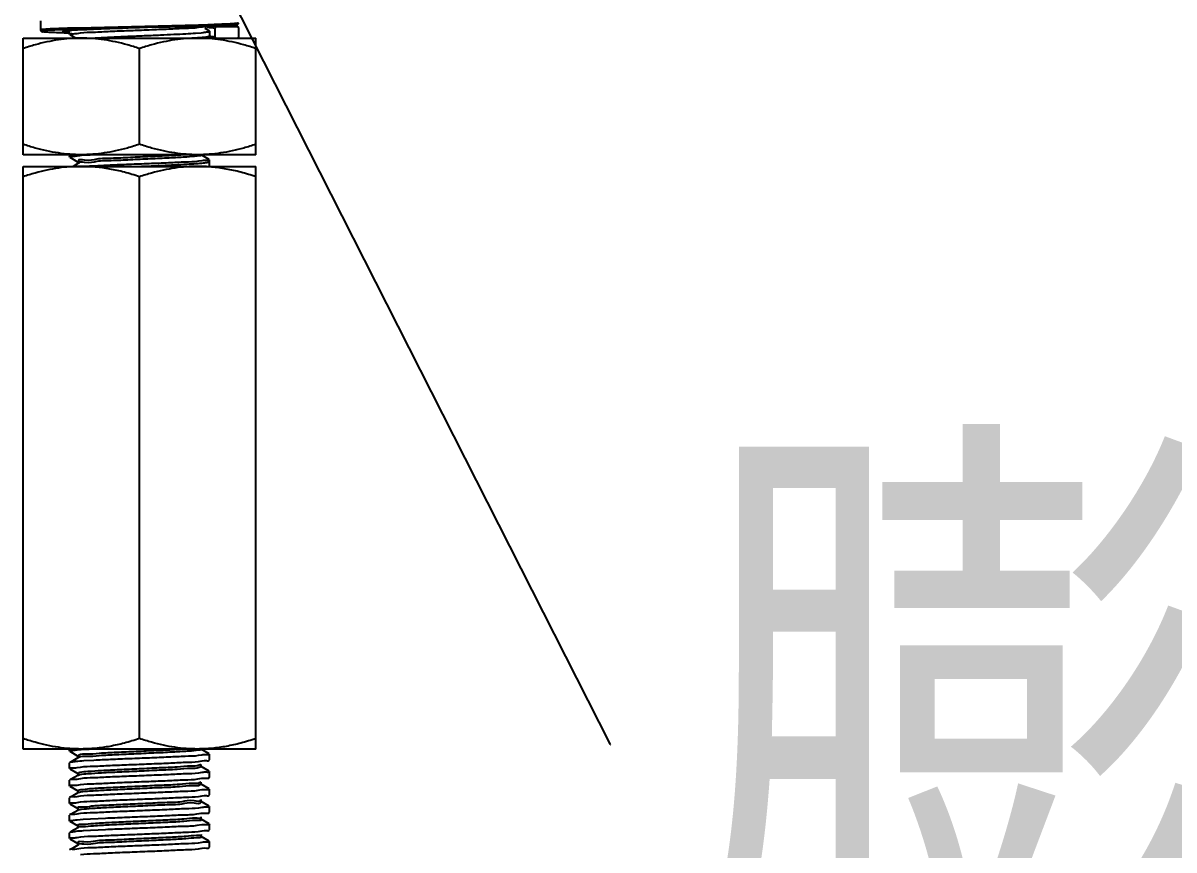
# Model space of a CAD drawing. Extents: x 69728788 to 150676229, y 20327566 to 43663798.
# Drawn here: x 75458413.9 to 75458863.7, y 20764961.4 to 20765284.4 of the extents above; entities that cross this region are included whole.
import ezdxf

# ---------------------------------------------------------------- set-up
doc = ezdxf.new("R2010")
doc.units = 0
doc.header["$LTSCALE"] = 1000
doc.header["$MEASUREMENT"] = 0
doc.layers.get('0').update_dxf_attribs({"linetype": 'CONTINUOUS'})
doc.layers.add('02___PRT_ALL_AXES', color=7, linetype='CONTINUOUS')
doc.styles.add('_TEL_DIM', font='SIMPLEX', dxfattribs={"width": 0.8, "height": 3.5, "bigfont": 'HZTXT'})

msp = doc.modelspace()

# ---------------------------------------------------------------- linework, layer by layer
at = {"color": 0, "linetype": 'Continuous'}
for p, q in [((75458420.75130382, 20765285.30799635), (75458420.75130382, 20765281.66722089)), ((75458432.1250198, 20765282.35016718), (75458431.2666039, 20765282.32359513)), ((75458432.19186454, 20765282.35224306), (75458432.1250198, 20765282.35016718)), ((75458435.17042452, 20765282.44322035), (75458432.19186454, 20765282.35224306)), ((75458435.3259347, 20765282.44777829), (75458435.17042452, 20765282.44322035)), ((75458435.40118761, 20765282.44997381), (75458435.3259347, 20765282.44777829)), ((75458482.56018612, 20765283.58947124), (75458435.40118761, 20765282.44997381)), ((75458441.4740019, 20765282.02006806), (75458444.48470896, 20765282.12439878)), ((75458444.48470896, 20765282.12439878), (75458447.83292301, 20765282.23256335)), ((75458447.83292301, 20765282.23256335), (75458452.76159176, 20765282.38255079)), ((75458459.43704258, 20765282.57735594), (75458452.76159176, 20765282.38255079)), ((75458459.43704258, 20765282.57735519), (75458458.4870616, 20765282.55575426)), ((75458465.751049, 20765282.72157132), (75458459.43704258, 20765282.57735594)), ((75458465.751049, 20765282.72157132), (75458477.22645687, 20765282.99802483)), ((75458477.22645687, 20765282.99802483), (75458486.03275283, 20765283.24598198)), ((75458482.46213171, 20765282.72625974), (75458483.9424321, 20765282.96126884)), ((75458482.79991844, 20765283.59618174), (75458482.56018612, 20765283.58947124)), ((75458486.09820041, 20765283.69351405), (75458482.79991844, 20765283.59618174)), ((75458486.67113362, 20765281.29697469), (75458484.97312632, 20765282.28018131)), ((75458486.03275283, 20765283.24598198), (75458489.35060018, 20765283.3582506)), ((75458489.02025457, 20765278.93653572), (75458489.02025457, 20765282.34951128)), ((75458489.35060018, 20765283.3582506), (75458491.38637076, 20765283.43710402)), ((75458489.70293772, 20765283.03248225), (75458497.66765358, 20765283.03248225)), ((75458491.38637076, 20765283.43710402), (75458493.06575887, 20765283.51144468)), ((75458493.19757888, 20765283.45744273), (75458492.55212031, 20765283.48755703)), ((75458493.06575887, 20765283.51144468), (75458494.00360301, 20765283.55854392)), ((75458494.10489243, 20765283.41126415), (75458493.19757888, 20765283.45744273)), ((75458494.00360301, 20765283.55854392), (75458494.80827716, 20765283.60372409)), ((75458494.88392258, 20765283.3669518), (75458494.10489243, 20765283.41126415)), ((75458494.80827716, 20765283.60372409), (75458495.49057296, 20765283.64704485)), ((75458498.12278132, 20765282.57723832), (75458498.12256849, 20765282.5868045)), ((75458498.12278132, 20765282.57723832), (75458498.12278132, 20765278.93646283)), ((75458424.21941748, 20765280.86391854), (75458425.07886173, 20765280.81687358)), ((75458425.07886173, 20765280.81687358), (75458426.07081705, 20765280.76832791)), ((75458426.07081705, 20765280.76832791), (75458427.20181626, 20765280.71829139)), ((75458427.20181626, 20765280.71829139), (75458429.170602, 20765280.64048853)), ((75458429.170602, 20765280.64048853), (75458432.12946227, 20765280.53811553)), ((75458432.06888755, 20765281.88308712), (75458431.59801471, 20765281.86835094)), ((75458431.79743531, 20765281.56064871), (75458432.17590035, 20765281.58780061)), ((75458432.13938157, 20765281.88529909), (75458432.06888755, 20765281.88308712)), ((75458433.30496098, 20765281.66021981), (75458432.12746522, 20765281.609716)), ((75458432.20625208, 20765281.88739835), (75458432.13938157, 20765281.88529909)), ((75458432.17590035, 20765281.58780061), (75458433.03850995, 20765281.64367816)), ((75458432.19410779, 20765279.85478757), (75458434.56687365, 20765278.48121888)), ((75458433.03850995, 20765281.64367816), (75458434.04834282, 20765281.70160266)), ((75458434.33356941, 20765281.7080911), (75458433.30496098, 20765281.66021981)), ((75458434.04834282, 20765281.70160266), (75458435.21186136, 20765281.76152056)), ((75458435.0719268, 20765280.32884604), (75458436.42725763, 20765280.54744987)), ((75458435.21186136, 20765281.76152056), (75458436.53400235, 20765281.82337781)), ((75458436.53400235, 20765281.82337781), (75458438.8210084, 20765281.91968286)), ((75458438.8210084, 20765281.91968286), (75458441.4740019, 20765282.02006806)), ((75458458.52514084, 20765281.59958163), (75458459.29900731, 20765281.63079451)), ((75458478.74714029, 20765278.48121614), (75458482.14246577, 20765278.70873366)), ((75458481.38076416, 20765280.47306577), (75458483.59442925, 20765280.62919063)), ((75458483.59442925, 20765280.62919063), (75458484.32058072, 20765280.71990962)), ((75458484.6659571, 20765278.93629683), (75458486.17684413, 20765279.1600743)), ((75458486.68000545, 20765278.86651072), (75458486.10623103, 20765279.19858206)), ((75458486.63240924, 20765279.29537035), (75458486.66978125, 20765279.29314687)), ((75458486.66978125, 20765279.29314687), (75458486.73600084, 20765279.28910968)), ((75458486.74462287, 20765281.21192853), (75458486.67113362, 20765281.29697469)), ((75458486.67113367, 20765279.30637701), (75458486.74462287, 20765279.39142317)), ((75458486.68766591, 20765278.85764768), (75458487.11415966, 20765278.82708824)), ((75458488.93624327, 20765278.64063284), (75458489.04876684, 20765278.62063404)), ((75458489.02025457, 20765278.93653572), (75458489.02047473, 20765278.92672172)), ((75458489.18991385, 20765278.58192781), (75458489.31199305, 20765278.51157743)), ((75458435.07205871, 20765232.54027745), (75458436.4319176, 20765232.75952856)), ((75458436.4319176, 20765232.75952856), (75458436.6898756, 20765232.79565576)), ((75458436.73161936, 20765232.74097349), (75458440.12854707, 20765232.96859226)), ((75458486.68000545, 20765231.07824519), (75458483.51841849, 20765232.90848226)), ((75458432.12946227, 20765232.05828398), (75458432.132293, 20765232.09010657)), ((75458432.20295146, 20765231.97323782), (75458435.2356979, 20765230.21696889)), ((75458432.56552224, 20765232.45476954), (75458433.22691636, 20765232.45038274)), ((75458432.65416977, 20765232.28584715), (75458434.20812805, 20765232.51341031)), ((75458435.35566662, 20765229.49503474), (75458433.49411064, 20765228.41732166)), ((75458435.28267002, 20765230.32079431), (75458435.28267002, 20765229.41054164)), ((75458435.317103, 20765230.16980306), (75458436.15671702, 20765229.68333344)), ((75458435.55345409, 20765229.5733882), (75458435.5592305, 20765229.5276338)), ((75458482.73283763, 20765232.51203826), (75458481.98153731, 20765232.42505699)), ((75458483.8023974, 20765230.6042662), (75458482.44788769, 20765230.38567748)), ((75458485.90274847, 20765230.68628832), (75458485.65573943, 20765230.69561818)), ((75458486.16155317, 20765229.99785031), (75458486.21446311, 20765230.00140987)), ((75458486.67997734, 20765228.65307451), (75458486.74462287, 20765228.72785212)), ((75458432.19410779, 20764999.95208949), (75458435.35564058, 20764998.12188376)), ((75458436.69482526, 20765000.67980012), (75458437.62950216, 20765000.7286037)), ((75458437.62950216, 20765000.7286037), (75458439.78418897, 20765000.85454684)), ((75458486.68000545, 20764998.96381264), (75458483.51841849, 20765000.79404971)), ((75458432.19407968, 20764995.55036511), (75458432.12946227, 20764995.47560373)), ((75458435.35566662, 20764997.38060217), (75458432.7678541, 20764995.88243644)), ((75458435.28267002, 20764998.20636176), (75458435.28267002, 20764997.29610908)), ((75458435.61243378, 20764997.35655619), (75458435.52397583, 20764997.25328214)), ((75458435.63770266, 20764997.38259593), (75458435.61243378, 20764997.35655619)), ((75458441.64398278, 20764996.41125253), (75458437.62950216, 20764996.17734032)), ((75458483.80152495, 20764998.49122318), (75458482.42382231, 20764998.26946892)), ((75458483.45994997, 20764994.79775168), (75458482.76600559, 20764994.50804878)), ((75458483.59141509, 20764993.88266155), (75458483.59141509, 20764994.79291423)), ((75458486.67997734, 20764996.53864196), (75458486.74462287, 20764996.61341958)), ((75458432.19410779, 20764993.12519442), (75458435.35564058, 20764991.29498868)), ((75458435.35566662, 20764990.5537071), (75458432.7678541, 20764989.05554136)), ((75458435.07200713, 20764993.59906837), (75458436.43009582, 20764993.8180664)), ((75458435.28267002, 20764991.37946669), (75458435.28267002, 20764990.46921401)), ((75458435.53422605, 20764990.52240752), (75458435.42343749, 20764990.45594369)), ((75458435.57451004, 20764990.54335907), (75458435.53422605, 20764990.52240752)), ((75458483.80258064, 20764991.66234475), (75458482.45695467, 20764991.44502017)), ((75458486.68000545, 20764992.13691757), (75458483.51841849, 20764993.96715464)), ((75458486.67997734, 20764989.71174688), (75458486.74462287, 20764989.78652451)), ((75458432.19407968, 20764988.72347003), (75458432.12946227, 20764988.64870866)), ((75458432.19410779, 20764986.29829934), (75458435.35564058, 20764984.46809362)), ((75458435.07097062, 20764986.77314346), (75458436.41532278, 20764986.99007927)), ((75458483.36953454, 20764988.01092668), (75458483.04906338, 20764987.73533541)), ((75458483.42099755, 20764987.16759504), (75458483.04906338, 20764986.82508273)), ((75458486.68000545, 20764985.31002249), (75458483.51841849, 20764987.14025957)), ((75458483.59141509, 20764987.05576647), (75458483.59141509, 20764987.96601916)), ((75458432.19407968, 20764981.89657496), (75458432.12946227, 20764981.82181358)), ((75458435.35566662, 20764983.72681203), (75458432.7678541, 20764982.22864631)), ((75458435.28267002, 20764984.55257162), (75458435.28267002, 20764983.64231893)), ((75458435.5265095, 20764983.75374952), (75458435.37515572, 20764983.69010901)), ((75458483.79787852, 20764984.84809147), (75458482.2478846, 20764984.6028293)), ((75458483.28346002, 20764981.06430595), (75458483.27341796, 20764980.96262206)), ((75458483.59141509, 20764980.22887139), (75458483.59141509, 20764981.13912408)), ((75458486.67997734, 20764982.88485181), (75458486.74462287, 20764982.95962943)), ((75458432.19410779, 20764979.47140427), (75458435.35564058, 20764977.64119854)), ((75458435.35566662, 20764976.89991695), (75458432.7678541, 20764975.40175123)), ((75458435.0720497, 20764979.94545401), (75458436.42988904, 20764980.16426095)), ((75458435.28267002, 20764977.72567654), (75458435.28267002, 20764976.81542386)), ((75458435.48863131, 20764976.98493737), (75458435.34061949, 20764976.92489968)), ((75458483.8033581, 20764978.00632118), (75458482.48907603, 20764977.79360998)), ((75458483.2839401, 20764980.22087417), (75458483.27341796, 20764980.05236937)), ((75458486.68000545, 20764978.48312742), (75458483.51841849, 20764980.31336449)), ((75458432.19407968, 20764975.06967989), (75458432.12946227, 20764974.99491851)), ((75458432.19410779, 20764972.64450919), (75458435.35564058, 20764970.81430347)), ((75458435.09664614, 20764973.25020978), (75458437.473277, 20764973.41062959)), ((75458437.473277, 20764973.41062959), (75458446.101371, 20764973.87166245)), ((75458486.68000545, 20764971.65623235), (75458483.51841849, 20764973.48646942)), ((75458483.59141509, 20764973.40197632), (75458483.59141509, 20764974.312229)), ((75458486.67997734, 20764976.05795673), (75458486.74462287, 20764976.13273435)), ((75458432.19407968, 20764968.24278481), (75458432.12946227, 20764968.16802343)), ((75458435.35566662, 20764970.07302187), (75458432.7678541, 20764968.57485614)), ((75458435.28267002, 20764970.89878146), (75458435.28267002, 20764969.98852878)), ((75458446.101371, 20764969.32039906), (75458437.473277, 20764968.85936622)), ((75458483.78917752, 20764971.21385033), (75458481.8641847, 20764970.92178492)), ((75458483.59141509, 20764966.57508124), (75458483.59141509, 20764967.48533392)), ((75458486.67997734, 20764969.23106166), (75458486.74462287, 20764969.30583928)), ((75458432.19410779, 20764965.81761412), (75458435.35564058, 20764963.98740838)), ((75458435.35566662, 20764963.2461268), (75458432.7678541, 20764961.74796106)), ((75458435.0750131, 20764966.2825237), (75458436.57608366, 20764966.52118703)), ((75458435.28267002, 20764964.07188639), (75458435.28267002, 20764963.16163371)), ((75458483.80194992, 20764964.35752796), (75458482.41127521, 20764964.13406937)), ((75458486.68000545, 20764964.82933727), (75458483.51841849, 20764966.65957434)), ((75458486.67997734, 20764962.40416658), (75458486.74462287, 20764962.4789442))]:
    msp.add_line(p, q, dxfattribs=at)
at = {"color": 4, "extrusion": (0.8916485052282074, 0.4527283325840162, 0), "elevation": 76683491.56929511}
msp.add_lwpolyline([(-15646786.5503003, 0), (-15647182.21770891, 0)], dxfattribs=at)
at = {"color": 0, "linetype": 'Continuous'}
for points in [[(75458497.4781241, 20765283.12858403), (75458497.36559358, 20765283.14832957), (75458497.23883854, 20765283.16756168), (75458497.0963289, 20765283.18659045), (75458496.93661013, 20765283.20561479), (75458496.75841714, 20765283.22475203), (75458496.5605018, 20765283.24408387), (75458496.3415872, 20765283.26367185), (75458496.10034505, 20765283.28356538), (75458495.83541079, 20765283.303806), (75458495.54535343, 20765283.32443079), (75458494.88392258, 20765283.3669518)], [(75458495.49057296, 20765283.64704485), (75458495.78932866, 20765283.6680361), (75458496.06189449, 20765283.6886191), (75458496.30980791, 20765283.7088324), (75458496.53452215, 20765283.72871928), (75458496.73744649, 20765283.74833034), (75458496.91993858, 20765283.76772846), (75458497.08331816, 20765283.78699646), (75458497.22891316, 20765283.80625233), (75458497.3582465, 20765283.8256973), (75458497.4727934, 20765283.84562299), (75458497.5740229, 20765283.86646411), (75458497.66479541, 20765283.88925838), (75458497.75036378, 20765283.91662124), (75458497.84055327, 20765283.9559348), (75458497.95225637, 20765284.03100339), (75458498.08278778, 20765284.20707925), (75458498.1226614, 20765284.38771853)], [(75458498.12267713, 20765282.58680789), (75458498.08116528, 20765282.77180937), (75458497.9518972, 20765282.9445242), (75458497.84148245, 20765283.0187984), (75458497.75212917, 20765283.05794607), (75458497.66744404, 20765283.08521135), (75458497.57782127, 20765283.10788954), (75458497.4781241, 20765283.12858403)], [(75458420.75134636, 20765281.66770879), (75458420.76542932, 20765281.55236564), (75458420.88560866, 20765281.33477079), (75458421.00656281, 20765281.23997723), (75458421.10155372, 20765281.19428048), (75458421.18840046, 20765281.16451337), (75458421.27900442, 20765281.14056425), (75458421.37987034, 20765281.11897466), (75458421.4946644, 20765281.09840502), (75458421.62620965, 20765281.07819225), (75458421.77675061, 20765281.05799736), (75458421.94801797, 20765281.03765658), (75458422.14149225, 20765281.01708179), (75458422.35845022, 20765280.99622492), (75458422.60009596, 20765280.97505483), (75458422.8676319, 20765280.95354798), (75458423.16222383, 20765280.93168904), (75458423.4850072, 20765280.90946815), (75458424.21941748, 20765280.86391854)], [(75458429.64651628, 20765281.30769188), (75458429.66462712, 20765281.31383311), (75458429.7163182, 20765281.32790921), (75458429.79713772, 20765281.34581877), (75458429.90514524, 20765281.36588088), (75458430.04012051, 20765281.38738676), (75458430.2024905, 20765281.40997477), (75458430.39295305, 20765281.43343672), (75458430.61230402, 20765281.45764331), (75458430.86140358, 20765281.48250941), (75458431.14123963, 20765281.50798436), (75458431.45288739, 20765281.53403771), (75458431.79743531, 20765281.56064871)], [(75458487.11415966, 20765278.82708824), (75458487.44176812, 20765278.80162122), (75458487.73780462, 20765278.77679239), (75458488.0040339, 20765278.75257511), (75458488.24202427, 20765278.72895107), (75458488.4531717, 20765278.70591277), (75458488.63868394, 20765278.68347199), (75458488.79949057, 20765278.66167731), (75458488.93624327, 20765278.64063284)], [(75458489.04876684, 20765278.62063404), (75458489.13591288, 20765278.60235191), (75458489.19431454, 20765278.58739245)]]:
    msp.add_lwpolyline(points, dxfattribs=at)
at = {"color": 4, "extrusion": (0, 1, 0), "elevation": 20765002.63943389}
msp.add_lwpolyline([(-75458643.34850341, 0), (-75458643.52850342, 0)], dxfattribs=at)
at = {"color": 0, "linetype": 'Continuous'}
for points, start_tangent, end_tangent in [([(75458431.2666039, 20765282.32359513), (75458427.89577106, 20765282.20398089), (75458425.12202361, 20765282.084403), (75458422.99656898, 20765281.96481881), (75458421.55974217, 20765281.84523546), (75458420.83873272, 20765281.72567055), (75458420.83624674, 20765281.67194131)], (-0.9995258327328158, -0.0307913900266167), (0.04978343586975298, -0.9987600360011418)), ([(75458458.4870616, 20765282.55575426), (75458458.16993004, 20765282.54854105), (75458453.6989497, 20765282.44639736), (75458449.10531144, 20765282.33949172), (75458444.37695354, 20765282.2254052), (75458439.77057223, 20765282.10768854), (75458435.45590349, 20765281.98797605), (75458432.20625208, 20765281.88739835)], (-0.9997414857106882, -0.0227367928474034), (-0.999507391590879, -0.03138429790830821)), ([(75458458.48718223, 20765282.54986604), (75458457.91255143, 20765282.53322236), (75458453.99342434, 20765282.41895729), (75458450.00535932, 20765282.29973273), (75458445.96558295, 20765282.17311393), (75458442.16194172, 20765282.04475552), (75458438.73848315, 20765281.91656329), (75458435.76481439, 20765281.78839051), (75458434.33356941, 20765281.7080911)], (-0.9995811220354113, -0.0289409825408241), (-0.9985507858825966, -0.0538175437310985)), ([(75458459.29900731, 20765281.63079451), (75458463.25251105, 20765281.78859996), (75458470.85503873, 20765282.10499893), (75458477.35887296, 20765282.41413632), (75458482.46213171, 20765282.72625974)], (0.9991870839370511, 0.04031341331830279), (0.9890415358446872, 0.1476375303707778)), ([(75458483.9424321, 20765282.96126884), (75458485.65529223, 20765283.03508344)], (0.9921834098308996, 0.1247881454959932), (0.9993728480806289, -0.03541059896715399)), ([(75458485.65529223, 20765283.03508344), (75458486.73104964, 20765283.25157711)], (0.9993728480967529, -0.0354105985120921), (0.3100877762481452, 0.9507079315023517)), ([(75458485.79725535, 20765282.75914257), (75458486.09378105, 20765282.73940378), (75458487.35008508, 20765282.64298597), (75458488.18539459, 20765282.55650594), (75458488.68854927, 20765282.4798005), (75458488.94532031, 20765282.4113923)], (0.997891063840904, -0.06491089821030852), (0.9372609900129456, -0.3486285080138359)), ([(75458498.12278134, 20765284.39797889), (75458497.75732997, 20765284.27840669), (75458496.66763857, 20765284.15881453), (75458494.87136804, 20765284.03905801), (75458492.39911862, 20765283.91911073), (75458489.38890852, 20765283.80230586), (75458486.09820041, 20765283.69351405)], (-0.0006004643633401, -0.999999819721258), (-0.9995079938765029, -0.0313651108234712)), ([(75458488.10805011, 20765283.31610316), (75458488.84700505, 20765283.23969675), (75458489.36288899, 20765283.16290377), (75458489.62612347, 20765283.09442423), (75458489.70293772, 20765283.03248225)], (0.9961504069000254, -0.0876605203778408), (0.0001604690108160999, -0.9999999871248483)), ([(75458489.70293772, 20765283.03248225), (75458489.49216144, 20765282.99911583), (75458489.30165146, 20765282.90203692), (75458489.15091239, 20765282.75133474), (75458489.0535667, 20765282.56025296), (75458489.02025457, 20765282.34951128)], (-0.9999999999996549, 8.308505814000003e-07), (1.278231664e-07, -0.9999999999999919)), ([(75458492.51783735, 20765283.48498029), (75458494.37753752, 20765283.39573868), (75458496.19620469, 20765283.27442794), (75458497.2980682, 20765283.15344534), (75458497.66765358, 20765283.03248225)], (0.998669949515175, -0.05155901410382249), (0.001191636802008599, -0.999999290000614)), ([(75458498.12267847, 20765282.58680687), (75458498.0882921, 20765282.75106784), (75458497.98982374, 20765282.89879356), (75458497.84210765, 20765282.99770926), (75458497.66765358, 20765283.03248225)], (-0.0214707738360523, 0.9997694763648675), (-0.9999999999629821, 8.604420190999997e-06)), ([(75458431.59801471, 20765281.86835094), (75458428.26684111, 20765281.74873675), (75458425.52572769, 20765281.62915888), (75458423.42527926, 20765281.50957468), (75458422.00535752, 20765281.38999135), (75458421.29283145, 20765281.27042645), (75458421.3009604, 20765281.15083846), (75458422.02959415, 20765281.03127286), (75458423.46520743, 20765280.91168673), (75458425.58057414, 20765280.79210221), (75458428.33597647, 20765280.67250824), (75458431.6794126, 20765280.55290706)], (-0.9995134639140997, -0.03119031026517281), (0.9995170070152823, -0.0310765617019022)), ([(75458432.12746522, 20765281.609716), (75458431.4123684, 20765281.53205808), (75458430.12805422, 20765281.40391458), (75458429.47951755, 20765281.2757506), (75458429.48101063, 20765281.14761651), (75458430.13250545, 20765281.01945204), (75458431.41970508, 20765280.89130647), (75458432.12744522, 20765280.81419507)], (-0.9976531310285395, -0.06847065173453588), (0.9976092119582508, -0.069107598829927)), ([(75458430.67894885, 20765281.48018918), (75458431.84420396, 20765281.34662361), (75458432.1272314, 20765281.30771744)], (0.9993139777643084, 0.03703476535467189), (0.9933993564105505, -0.1147070995322615)), ([(75458432.12946227, 20765279.92956519), (75458433.22569075, 20765280.23847448)], (0, 1), (0.9993510758413143, -0.0360198169735472)), ([(75458433.22569075, 20765280.23847448), (75458435.0719268, 20765280.32884604)], (0.9993510756842576, -0.0360198213310046), (0.9907857928478658, 0.1354382246296296)), ([(75458436.42725763, 20765280.54744987), (75458441.49308132, 20765280.85727399), (75458447.95183499, 20765281.1646332), (75458455.32429872, 20765281.47202303), (75458458.52514084, 20765281.59958163)], (0.9890811872169578, 0.1473716563437267), (0.9991887300952927, 0.0402725918033162)), ([(75458440.20237587, 20765278.48216178), (75458441.02916622, 20765278.53408985), (75458445.61050555, 20765278.77610424), (75458450.78957686, 20765279.01798486), (75458456.29326673, 20765279.25770066), (75458461.9406925, 20765279.4978308), (75458467.59174585, 20765279.74288154), (75458472.91120838, 20765279.98947456), (75458477.5516626, 20765280.23201621), (75458481.38076416, 20765280.47306577)], (0.9979389650907212, 0.0641702575470943), (0.9982765986777798, 0.05868417616634732)), ([(75458482.14246577, 20765278.70873366), (75458484.6659571, 20765278.93629683)], (0.9978880446669368, 0.0649572960551603), (0.9881684371055068, 0.1533725526567911)), ([(75458484.32058072, 20765280.71990962), (75458486.14256494, 20765280.96811052)], (0.9885491033495014, 0.1508995370002735), (0.9980294014445501, 0.06274801871161483)), ([(75458486.74462287, 20765278.79174934), (75458485.65529223, 20765278.48382005)], (0, -1), (-0.9993728481374577, 0.03541059736330349)), ([(75458486.14256494, 20765280.96811052), (75458486.74400319, 20765281.19576726)], (0.9980294016218219, 0.0627480158920448), (0.07799614485422389, 0.9969536606020758)), ([(75458486.17684415, 20765279.1600743), (75458486.21991536, 20765279.16386), (75458486.6975607, 20765279.278838)], (0.9959860845924492, 0.08950820799347287), (0.72152390166771, 0.6923895286052534)), ([(75458486.73600084, 20765279.28910968), (75458487.74338187, 20765279.19285077), (75458488.6993557, 20765279.06468119)], (0.9980836886803024, -0.06187851315538509), (0.998289278528886, -0.05846807996057628)), ([(75458486.74400319, 20765281.19576726), (75458486.74462287, 20765281.21192853)], (0.07799543500320989, 0.9969537161366421), (0, 1)), ([(75458488.6993557, 20765279.06468119), (75458489.02025457, 20765278.93653572)], (0.9982892779630909, -0.05846808962101471), (0.0005557706771339001, -0.9999998455594654)), ([(75458489.02036272, 20765278.92671927), (75458489.05474071, 20765278.76266602), (75458489.15321474, 20765278.61491672), (75458489.18991385, 20765278.58192781)], (0.02200818410942591, -0.9997577905834021), (0.7788504076519237, -0.6272097276831988)), ([(75458497.66765358, 20765278.48121888), (75458497.84141101, 20765278.51570302), (75458497.98910066, 20765278.61418365), (75458498.08800372, 20765278.76193536), (75458498.12278134, 20765278.93646283)], (0.9999999999782289, 6.598668984300002e-06), (-5.445503530999999e-07, 0.9999999999998518)), ([(75458434.20812805, 20765232.51341031), (75458436.73161936, 20765232.74097349)], (0.9881684371055068, 0.1533725526567911), (0.9978880446669368, 0.0649572960551603)), ([(75458477.8133747, 20765232.9670856), (75458472.01064703, 20765232.62239246), (75458464.69475316, 20765232.26593387), (75458456.81803167, 20765231.90947525), (75458449.2206739, 20765231.55301667), (75458442.71307218, 20765231.19655806), (75458437.98937711, 20765230.84009948), (75458435.55345409, 20765230.48364088)], (-0.9976972795899628, -0.06782431937577768), (0.08967241264859521, -0.9959713140496468)), ([(75458436.6898756, 20765232.79565576), (75458439.85005772, 20765233.0161619)], (0.9914628859495896, 0.1303892088499313), (0.9993830280722921, 0.0351221184021772)), ([(75458483.57296231, 20765232.78151558), (75458482.73283763, 20765232.51203826)], (0.4950974015512453, -0.8688374778847913), (-0.9911102942036493, -0.133042792828308)), ([(75458483.56143397, 20765232.79720394), (75458483.57296231, 20765232.78151558)], (0.6662423518680284, -0.7457352939061945), (0.495097930023863, -0.8688371767403178)), ([(75458432.12946227, 20765232.14129966), (75458432.56552224, 20765232.45476954)], (0, 1), (0.9956829905447475, 0.09281908392064848)), ([(75458432.132293, 20765232.09010657), (75458432.65416977, 20765232.28584715)], (0.1829186861346267, 0.9831280457106196), (0.9963283605190296, 0.0856142396185519)), ([(75458433.22691636, 20765232.45038274), (75458435.07205871, 20765232.54027745)], (0.9993464635775634, -0.036147555035133), (0.9908230944510449, 0.1351650676116276)), ([(75458481.98153733, 20765232.42505699), (75458477.98534404, 20765232.06859837), (75458472.01064703, 20765231.71213978), (75458464.69475316, 20765231.35568119), (75458456.81803167, 20765230.99922259), (75458449.2206739, 20765230.64276399), (75458442.71307218, 20765230.28630538), (75458437.98937711, 20765229.9298468), (75458435.55345409, 20765229.5733882)], (-0.9944020606054523, -0.1056623956932196), (0.08967241219162328, -0.9959713140907904)), ([(75458482.44788769, 20765230.38567748), (75458477.30631782, 20765230.071839), (75458470.78672153, 20765229.76247953), (75458463.2044536, 20765229.44714021), (75458455.33904657, 20765229.13308767), (75458447.96945015, 20765228.82587669), (75458441.50336656, 20765228.51828787), (75458439.85005772, 20765228.46489852)], (-0.9890409970405103, -0.1476411398395225), (-0.9993830279593507, -0.0351221216158647)), ([(75458459.43693507, 20765228.41725791), (75458462.60945764, 20765228.55221947), (75458468.11184488, 20765228.79193491), (75458473.31657885, 20765229.03520235), (75458477.89656073, 20765229.2775773), (75458481.63850273, 20765229.51749598)], (0.9990994543673395, 0.0424297099080883), (0.9981732786141377, 0.0604161059710337)), ([(75458481.63850273, 20765229.51749598), (75458484.43938778, 20765229.75814826)], (0.9981732787649659, 0.06041610347910539), (0.9883350252023678, 0.1522953642046763)), ([(75458485.65573943, 20765230.69561818), (75458483.8023974, 20765230.6042662)], (-0.9993695461164452, 0.03550366593762651), (-0.9907607029489081, -0.1356216409434194)), ([(75458484.43938778, 20765229.75814826), (75458486.16155317, 20765229.99785031)], (0.9883350241005623, 0.1522953713549464), (0.9976617026842544, 0.06834564358578057)), ([(75458485.619583, 20765228.41488183), (75458486.73170674, 20765228.63697616)], (0.9992011650437566, -0.03996287996628411), (0.2971468047197052, 0.9548318053169729)), ([(75458486.74462287, 20765231.00348382), (75458485.90274847, 20765230.68628832)], (0, -1), (-0.9994667789070316, 0.03265207284695681)), ([(75458486.21446311, 20765230.00140987), (75458486.74462287, 20765230.23777863)], (0.997748757887077, 0.0670627775654663), (0, 1)), ([(75458432.12946227, 20765000.02686712), (75458432.75983042, 20765000.26077932)], (0, 1), (0.999340628833671, 0.03630850537164769)), ([(75458432.75983042, 20765000.26077932), (75458434.621832, 20765000.49469152)], (0.9993406292454087, 0.03630849403914891), (0.9887197692040235, 0.1497772278590528)), ([(75458434.621832, 20765000.49469152), (75458436.69482526, 20765000.67980012)], (0.988719769612898, 0.149777225159963), (0.9984869001567002, 0.05499009197540829)), ([(75458443.69854838, 20764999.14201056), (75458438.63396822, 20764998.78555197), (75458435.78840311, 20764998.42909336), (75458435.47686146, 20764998.09358004)], (-0.9982464485010447, -0.05919483132040389), (-0.5022201254327379, -0.86473981382282)), ([(75458477.69051085, 20765000.86857781), (75458473.12766922, 20765000.56784496), (75458465.98547454, 20765000.21138635), (75458458.144774, 20764999.85492776), (75458450.4419167, 20764999.49846917), (75458443.69854838, 20764999.14201056)], (-0.9983943477802126, -0.05664562048847071), (-0.9982464485126613, -0.05919483112450662)), ([(75458482.42494832, 20765000.37050948), (75458478.80951694, 20765000.01405087), (75458473.12766922, 20764999.65759228), (75458465.98547454, 20764999.30113367), (75458458.144774, 20764998.94467508), (75458450.4419167, 20764998.58821649), (75458443.69854838, 20764998.23175788)], (-0.9820799484328546, -0.1884647842068161), (-0.9982464485172562, -0.05919483104701819)), ([(75458483.5830469, 20765000.71439635), (75458482.42494832, 20765000.37050948)], (-0.5006455081301133, -0.8656523985926111), (-0.9820799493414384, -0.1884647794722344)), ([(75458486.74462287, 20764998.88905127), (75458485.64266989, 20764998.579331)], (0, -1), (-0.9993292757005358, 0.0366196494773306)), ([(75458434.621832, 20764995.94342814), (75458432.75983042, 20764995.70951593), (75458432.15923487, 20764995.57511222)], (-0.9887197693142346, -0.1497772271315203), (-0.5790352656431994, -0.8153024967099693)), ([(75458437.62950216, 20764996.17734032), (75458434.621832, 20764995.94342814)], (-0.9986176054174617, -0.05256308733602941), (-0.9887197695471163, -0.149777225594205)), ([(75458482.76600559, 20764994.50804878), (75458479.50456655, 20764994.15159019), (75458474.10257186, 20764993.79513158), (75458467.13623963, 20764993.438673), (75458459.34865214, 20764993.08221438), (75458451.57049306, 20764992.72575579), (75458444.63144033, 20764992.3692972), (75458439.2716664, 20764992.01283859), (75458436.06288575, 20764991.65638001), (75458435.3567123, 20764991.31072083)], (-0.9508675703619746, -0.3095979063784435), (-0.6804103025515702, -0.7328313722690104)), ([(75458443.69854838, 20764998.23175788), (75458438.63396822, 20764997.87529929), (75458435.78840311, 20764997.51884068), (75458435.63770266, 20764997.38259593)], (-0.9982464485736331, -0.05919483009629391), (-0.7042338507955281, -0.7099680861797254)), ([(75458436.43009582, 20764993.8180664), (75458441.49932508, 20764994.12801037), (75458447.96200968, 20764994.43548624), (75458455.3309321, 20764994.74269686), (75458463.23061873, 20764995.05812717), (75458470.82428196, 20764995.37405898), (75458477.33580263, 20764995.68332715), (75458482.45695467, 20764995.99628356)], (0.9890812660181398, 0.1473711274705931), (0.9890389122920336, 0.1476551047955712)), ([(75458482.42382231, 20764998.26946892), (75458477.34731999, 20764997.95956577), (75458470.8305442, 20764997.64996481), (75458463.3811129, 20764997.33980786), (75458455.62505242, 20764997.03015627), (75458448.15917873, 20764996.71974761), (75458441.64398278, 20764996.41125253)], (-0.9890949369416913, -0.1472793458578349), (-0.9986272478747342, -0.05237957428363061)), ([(75458482.45695467, 20764995.99628356), (75458485.65570349, 20764996.30554882), (75458486.73104443, 20764996.52197956)], (0.9890389125512562, 0.1476551030592186), (0.310190577821683, 0.9506743950641832)), ([(75458485.64266989, 20764998.579331), (75458483.80152495, 20764998.49122318)], (-0.9993292754644305, 0.0366196559205101), (-0.9909656777959809, -0.1341157165672702)), ([(75458432.12946227, 20764993.19997204), (75458433.22643559, 20764993.50898697)], (0, 1), (0.9993482724384696, -0.0360975120229417)), ([(75458433.22643559, 20764993.50898697), (75458435.07200713, 20764993.59906837)], (0.9993482727476967, -0.03609750346208549), (0.9908084977100595, 0.1352720254359163)), ([(75458482.76600559, 20764993.59779611), (75458479.50456655, 20764993.24133752), (75458474.10257186, 20764992.8848789), (75458467.13623963, 20764992.52842031), (75458459.34865214, 20764992.17196171), (75458451.57049306, 20764991.81550312), (75458444.63144033, 20764991.45904453), (75458439.2716664, 20764991.10258591), (75458436.06288575, 20764990.74612732), (75458435.57451004, 20764990.54335907)], (-0.9508675704013458, -0.3095979062575225), (-0.8923028815050229, -0.4514372244928782)), ([(75458482.45695467, 20764991.44502017), (75458477.33580263, 20764991.13206377), (75458470.82428196, 20764990.82279559), (75458463.23061873, 20764990.5068638), (75458455.3309321, 20764990.19143347), (75458447.96200968, 20764989.88422285), (75458441.49932508, 20764989.57674699), (75458436.43009582, 20764989.26680301)], (-0.9890389122920336, -0.1476551047955712), (-0.9890812660181398, -0.1473711274705931)), ([(75458483.52852331, 20764993.9421238), (75458482.76600559, 20764993.59779611)], (-0.6870169583117508, -0.726641382658647), (-0.9508675688919133, -0.3095979108934404)), ([(75458485.65570349, 20764991.75428543), (75458483.80258064, 20764991.66234475)], (-0.9993722402969379, 0.03542774793688501), (-0.9906971648488327, -0.13608500123263)), ([(75458486.74462287, 20764992.0621562), (75458485.65570349, 20764991.75428543)], (0, -1), (-0.9993722406734039, 0.03542773731725441)), ([(75458432.12946227, 20764986.37307696), (75458433.20313314, 20764986.67877008)], (0, 1), (0.9994125583605268, -0.03427153616730419)), ([(75458436.43009582, 20764989.26680301), (75458433.22643559, 20764988.95772358), (75458432.14289199, 20764988.74000229)], (-0.9890812663801465, -0.1473711250409848), (-0.307341164389539, -0.9515993950563874)), ([(75458433.20313314, 20764986.67877008), (75458435.07097062, 20764986.77314346)], (0.9994125587274684, -0.0342715254666996), (0.9906209611050515, 0.1366386161350598)), ([(75458483.04906338, 20764987.73533541), (75458480.14972512, 20764987.37887681), (75458475.0410137, 20764987.02241823), (75458468.26786333, 20764986.66595962), (75458460.55275007, 20764986.30950103), (75458452.71862689, 20764985.95304241), (75458445.60114133, 20764985.59658383), (75458439.95949888, 20764985.24012524), (75458436.39548022, 20764984.88366663), (75458435.29732619, 20764984.54197027)], (-0.8207746107374486, -0.5712521670582877), (-0.5860846040745001, -0.8102498607632318)), ([(75458483.04906338, 20764986.82508273), (75458480.14972512, 20764986.46862414), (75458475.0410137, 20764986.11216555), (75458468.26786333, 20764985.75570694), (75458460.55275007, 20764985.39924834), (75458452.71862689, 20764985.04278974), (75458445.60114133, 20764984.68633115), (75458439.95949888, 20764984.32987256), (75458436.39548022, 20764983.97341394), (75458435.5265095, 20764983.75374952)], (-0.8207746108010121, -0.5712521669669599), (-0.9428823201014764, -0.3331259978447448)), ([(75458436.41532278, 20764986.99007927), (75458441.53972067, 20764987.30324515), (75458447.9838636, 20764987.60954921), (75458455.40814373, 20764987.91890861), (75458463.07610239, 20764988.22502634), (75458470.44386518, 20764988.5305681), (75458476.9540591, 20764988.83647831), (75458482.2478846, 20764989.15409268)], (0.9890975923405902, 0.1472615116927973), (0.9892275452427289, 0.1463860093487246)), ([(75458482.2478846, 20764989.15409268), (75458485.6295453, 20764989.47495259), (75458486.73153874, 20764989.69550331)], (0.9892275455520141, 0.1463860072586791), (0.3004757229492935, 0.9537894630986965)), ([(75458436.41532278, 20764982.43881588), (75458433.20313314, 20764982.1275067), (75458432.14329648, 20764981.91344519)], (-0.9890975924643434, -0.1472615108615957), (-0.3152606147031319, -0.9490051342416455)), ([(75458483.27341796, 20764980.96262206), (75458480.74338871, 20764980.60616343), (75458475.94066158, 20764980.24970485), (75458469.37753221, 20764979.89324627), (75458461.75407413, 20764979.53678765), (75458453.88346377, 20764979.18032907), (75458446.6052406, 20764978.82387044), (75458440.6957556, 20764978.46741186), (75458436.78535964, 20764978.11095327), (75458435.29116547, 20764977.75449466), (75458435.30023481, 20764977.73921372)], (-0.1604817395770826, -0.9870388094002757), (0.6104421379997511, -0.7920608538201424)), ([(75458482.2478846, 20764984.6028293), (75458476.9540591, 20764984.28521492), (75458470.44386518, 20764983.97930472), (75458463.07610239, 20764983.67376295), (75458455.40814373, 20764983.36764523), (75458447.9838636, 20764983.05828582), (75458441.53972067, 20764982.75198177), (75458436.41532278, 20764982.43881588)], (-0.9892275452427289, -0.1463860093487246), (-0.9890975923405902, -0.1472615116927973)), ([(75458436.42988904, 20764980.16426095), (75458441.42370011, 20764980.47022303), (75458447.8763154, 20764980.77793554), (75458455.51923613, 20764981.09648131), (75458463.5910998, 20764981.41883455), (75458471.05661333, 20764981.73046156), (75458477.470672, 20764982.03666275), (75458482.48907603, 20764982.34487338)], (0.9891370798025471, 0.1469960453879275), (0.9890745434098605, 0.1474162391956058)), ([(75458482.48907603, 20764982.34487338), (75458485.65898865, 20764982.65222657), (75458486.73097692, 20764982.86813315)], (0.9890745430643375, 0.1474162415138583), (0.3115083874772775, 0.9502434027823116)), ([(75458485.6295453, 20764984.92368921), (75458483.79787852, 20764984.84809147)], (-0.9992402776826654, 0.0389726501109392), (-0.9921724935255238, -0.1248749097751211)), ([(75458486.74462287, 20764985.23526112), (75458485.6295453, 20764984.92368921)], (0, -1), (-0.9992402775881624, 0.0389726525339547)), ([(75458432.12946227, 20764979.54618189), (75458433.22840211, 20764979.85547556)], (0, 1), (0.9993442033695517, -0.0362099874575556)), ([(75458433.22840211, 20764979.85547556), (75458435.0720497, 20764979.94545401)], (0.9993442032622246, -0.03620999041962759), (0.990802411145488, 0.1353165993819217)), ([(75458483.27341796, 20764980.05236937), (75458480.74338871, 20764979.69591076), (75458475.94066158, 20764979.33945218), (75458469.37753221, 20764978.98299359), (75458461.75407413, 20764978.62653498), (75458453.88346377, 20764978.27007639), (75458446.6052406, 20764977.91361777), (75458440.6957556, 20764977.55715919), (75458436.78535964, 20764977.2007006), (75458435.48863131, 20764976.98493737)], (-0.1604817395319943, -0.9870388094076065), (-0.9564818474712478, -0.2917918358316228)), ([(75458482.48907603, 20764977.79360998), (75458477.470672, 20764977.48539937), (75458471.05661333, 20764977.17919817), (75458463.5910998, 20764976.86757117), (75458455.51923613, 20764976.54521793), (75458447.8763154, 20764976.22667216), (75458441.42370011, 20764975.91895964), (75458436.42988904, 20764975.61299758)], (-0.9890745434098605, -0.1474162391956058), (-0.9891370798025471, -0.1469960453879275)), ([(75458485.65898865, 20764978.10096318), (75458483.80335811, 20764978.00632118)], (-0.9993910869341212, 0.03489205291518261), (-0.9904500241350319, -0.1378722223325454)), ([(75458486.74462287, 20764978.40836604), (75458485.65898865, 20764978.10096318)], (0, -1), (-0.9993910871042602, 0.0348920480420006)), ([(75458432.12946227, 20764972.71928682), (75458432.74292475, 20764972.95002909)], (0, 1), (0.9991870558460785, 0.0403141095603744)), ([(75458436.42988904, 20764975.61299758), (75458433.22840211, 20764975.30421218), (75458432.14286022, 20764975.08618525)], (-0.9891370794218174, -0.1469960479498604), (-0.3067160204342615, -0.951801073128713)), ([(75458432.74292475, 20764972.95002909), (75458434.5573568, 20764973.18092654), (75458435.09664614, 20764973.25020978)], (0.9991870558386484, 0.04031410974452531), (0.994169096599921, 0.1078323113250249)), ([(75458447.64124173, 20764972.05115709), (75458441.4786061, 20764971.69469849), (75458437.23155472, 20764971.33823989)], (-0.998674062583408, -0.0514792844079193), (-0.9985305530218, -0.0541916477141848)), ([(75458446.10137102, 20764973.87166245), (75458453.6181683, 20764974.19269603), (75458461.60663667, 20764974.51242708), (75458469.439317, 20764974.83347191), (75458476.34417328, 20764975.15142762), (75458481.8641847, 20764975.47304829)], (0.9989621465772125, 0.04554810320801281), (0.9893212865552476, 0.145751130248343)), ([(75458481.28408138, 20764973.83345009), (75458476.79927889, 20764973.47699147), (75458470.46248744, 20764973.12053288), (75458462.94963773, 20764972.7640743), (75458455.06210771, 20764972.40761568), (75458447.64124173, 20764972.05115709)], (-0.9999593616908538, 0.0090152629923034), (-0.9986740626380581, -0.05147928334772967)), ([(75458481.28408138, 20764972.92319741), (75458476.79927889, 20764972.5667388), (75458470.46248744, 20764972.21028021), (75458462.94963773, 20764971.85382162), (75458455.06210771, 20764971.49736301), (75458447.64124173, 20764971.14090442)], (-0.9999593616908538, 0.0090152629923034), (-0.9986740626380581, -0.05147928334772967)), ([(75458483.43851157, 20764974.18990868), (75458481.28408138, 20764973.83345009)], (0.5346887585334104, -0.8450490704675087), (-0.9999593616644938, 0.009015265916111098)), ([(75458483.43060237, 20764973.29164314), (75458483.43851157, 20764973.279656), (75458481.28408138, 20764972.92319741)], (0.5657431891331727, -0.8245814962448693), (-0.9999593616790093, 0.0090152643060602)), ([(75458481.8641847, 20764975.47304829), (75458485.50399758, 20764975.8039621), (75458486.73338139, 20764976.04338127)], (0.9893212865809322, 0.1457511300740027), (0.2632977865680093, 0.9647146083626945)), ([(75458483.43851157, 20764974.18990868), (75458483.44300003, 20764974.18261721)], (0.5346887982450568, -0.8450490453407169), (0.5133840609428405, -0.8581589631122184)), ([(75458437.473277, 20764968.85936622), (75458434.5573568, 20764968.62966316), (75458432.74292475, 20764968.39876571), (75458432.16026184, 20764968.26770131)], (-0.9986041342808739, -0.0528183963893871), (-0.5931696391309091, -0.8050774988864781)), ([(75458437.23155472, 20764971.33823989), (75458435.35311049, 20764970.98178131), (75458435.3619419, 20764970.97152415)], (-0.9985305531800531, -0.0541916447982262), (0.6761123073713354, -0.7367985802246153)), ([(75458437.23155472, 20764970.42798722), (75458435.35338795, 20764970.0711838)], (-0.9985305529311178, -0.05419164938508751), (0.6278415207097321, -0.7783412008064916)), ([(75458436.57608366, 20764966.52118703), (75458441.82491426, 20764966.83749547), (75458448.32226159, 20764967.14364996), (75458455.71009709, 20764967.45036079), (75458463.35517527, 20764967.755553), (75458470.77142623, 20764968.06416597), (75458477.23714647, 20764968.37056002), (75458482.41127521, 20764968.68533276)], (0.9892041584100912, 0.1465439626330043), (0.9891291975798466, 0.1470490751247653)), ([(75458447.64124173, 20764971.14090442), (75458441.4786061, 20764970.78444581), (75458437.23155472, 20764970.42798722)], (-0.998674062583408, -0.0514792844079193), (-0.9985305530218, -0.0541916477141848)), ([(75458481.8641847, 20764970.92178492), (75458476.34417328, 20764970.60016425), (75458469.439317, 20764970.28220853), (75458461.60663667, 20764969.9611637), (75458453.6181683, 20764969.64143264), (75458446.10137102, 20764969.32039906)], (-0.9893212865552476, -0.145751130248343), (-0.9989621465772125, -0.04554810320801281)), ([(75458483.54194559, 20764967.41973136), (75458481.77045885, 20764967.06073671)], (0.6262030535208932, -0.7796600129294238), (-0.9972829250363504, -0.07366659643923439)), ([(75458482.41127521, 20764968.68533276), (75458485.66433823, 20764968.9991998), (75458486.7309099, 20764969.21428649)], (0.9891291974086619, 0.1470490762762432), (0.312829391954827, 0.9498093343030345)), ([(75458485.50399758, 20764971.25269872), (75458483.78917752, 20764971.21385033)], (-0.9987527766387273, 0.0499288609566895), (-0.9949369698742923, -0.1005008755054495)), ([(75458486.74462287, 20764971.58147097), (75458485.50399758, 20764971.25269872)], (0, -1), (-0.9987527766735333, 0.0499288602604487)), ([(75458432.12946227, 20764965.89239175), (75458433.23403192, 20764966.20248203)], (0, 1), (0.9992842111431386, -0.03782942452688749)), ([(75458433.23403192, 20764966.20248203), (75458435.0750131, 20764966.2825237)], (0.9992842114549808, -0.0378294162894105), (0.9918086142573158, 0.1277328175723963)), ([(75458481.77045885, 20764967.06073671), (75458477.61473094, 20764966.70427812), (75458471.5200317, 20764966.34781951), (75458464.13646843, 20764965.99136092), (75458456.25162844, 20764965.63490234), (75458448.70656908, 20764965.27844372), (75458442.30610412, 20764964.92198513), (75458437.73295611, 20764964.56552652), (75458435.474932, 20764964.20906793), (75458435.48781163, 20764964.18381998)], (-0.9972829249316287, -0.07366659785693627), (0.4789780397500323, -0.8778268835238623)), ([(75458481.77045885, 20764966.15048403), (75458477.61473094, 20764965.79402545), (75458471.5200317, 20764965.43756684), (75458464.13646843, 20764965.08110824), (75458456.25162844, 20764964.72464965), (75458448.70656908, 20764964.36819104), (75458442.30610412, 20764964.01173246), (75458437.73295611, 20764963.65527384), (75458435.474932, 20764963.29881525)], (-0.9972829249195364, -0.0736665980206387), (0.4273763375064793, -0.9040738167536698)), ([(75458482.41127521, 20764964.13406937), (75458477.23714647, 20764963.81929664), (75458470.77142623, 20764963.51290258), (75458463.35517527, 20764963.2042896), (75458455.71009709, 20764962.8990974), (75458448.32226159, 20764962.59238658), (75458441.82491426, 20764962.28623208), (75458436.57608366, 20764961.96992365)], (-0.9891291975798466, -0.1470490751247653), (-0.9892041584100912, -0.1465439626330043)), ([(75458483.5330265, 20764966.51964404), (75458483.54393373, 20764966.50694264), (75458481.77045885, 20764966.15048403)], (0.6885408466804437, -0.7251975609808528), (-0.997282924873874, -0.0736665986388071)), ([(75458485.66433823, 20764964.44793641), (75458483.80194992, 20764964.35752796)], (-0.9993819174560519, 0.0351537062322789), (-0.9909682394118308, -0.1340967877207233)), ([(75458486.74462287, 20764964.75457589), (75458485.66433823, 20764964.44793641)], (0, -1), (-0.999381917640805, 0.03515370097994509)), ([(75458436.57608366, 20764961.96992365), (75458433.23403192, 20764961.65121865), (75458432.14272179, 20764961.43227849)], (-0.9892041586561134, -0.1465439609722998), (-0.3040055322612192, -0.9526702663327815)), ([(75458436.41117506, 20764959.68219205), (75458441.49720001, 20764959.99342283), (75458447.99932392, 20764960.30264645), (75458455.61197898, 20764960.61952387), (75458463.5589496, 20764960.93685517), (75458470.9310604, 20764961.24426262), (75458477.38736567, 20764961.55157126), (75458482.45069396, 20764961.86134527)], (0.9890538306161081, 0.1475551427216386), (0.9890773616212295, 0.147397329447951)), ([(75458482.45069396, 20764961.86134527), (75458485.6489481, 20764962.1701135), (75458486.73115985, 20764962.38760126)], (0.9890773618774157, 0.1473973277288696), (0.3079260489928444, 0.9514102944322478))]:
    msp.add_spline(points, degree=3, dxfattribs=dict(at, start_tangent=start_tangent, end_tangent=end_tangent))
at = {"layer": '02___PRT_ALL_AXES', "color": 0, "linetype": 'Continuous'}
for p, q in [((75458413.92440875, 20765232.96858504), (75458413.92440875, 20765278.4812189)), ((75458413.92440869, 20765278.48121888), (75458504.94967645, 20765278.48121888)), ((75458432.12946227, 20765279.92956519), (75458432.12946227, 20765281.58446905)), ((75458486.74462287, 20765281.21192853), (75458486.74462287, 20765279.39142317)), ((75458486.74462287, 20765278.48121888), (75458486.74462287, 20765278.79174934)), ((75458504.94967641, 20765232.96858504), (75458504.94967641, 20765278.4812189)), ((75458459.43704258, 20765237.03360954), (75458459.43704258, 20765274.4161944)), ((75458504.94967641, 20765232.96858504), (75458413.92440875, 20765232.96858504)), ((75458432.12946227, 20765232.96858504), (75458432.12946227, 20765232.14129966)), ((75458413.92440875, 20765000.85415249), (75458413.92440875, 20765228.41732167)), ((75458413.92440875, 20765228.41732166), (75458504.94967641, 20765228.41732166)), ((75458486.74462287, 20765228.41727328), (75458486.74462287, 20765231.00348382)), ((75458504.94967641, 20765000.85415249), (75458504.94967641, 20765228.41732167)), ((75458459.43704258, 20765004.91917698), (75458459.43704258, 20765224.35229718)), ((75458504.94967641, 20765000.85415249), (75458413.92440875, 20765000.85415249)), ((75458432.12946227, 20765000.02686712), (75458432.12946227, 20765000.85415249)), ((75458486.74462287, 20764996.61341958), (75458486.74462287, 20764998.88905127)), ((75458432.12946227, 20764993.19997204), (75458432.12946227, 20764995.47560373)), ((75458486.74462287, 20764989.78652451), (75458486.74462287, 20764992.0621562)), ((75458432.12946227, 20764986.37307696), (75458432.12946227, 20764988.64870866)), ((75458432.12946227, 20764979.54618189), (75458432.12946227, 20764981.82181358)), ((75458486.74462287, 20764982.95962943), (75458486.74462287, 20764985.23526112)), ((75458486.74462287, 20764976.13273435), (75458486.74462287, 20764978.40836604)), ((75458432.12946227, 20764972.71928682), (75458432.12946227, 20764974.99491851)), ((75458432.12946227, 20764965.89239175), (75458432.12946227, 20764968.16802343)), ((75458486.74462287, 20764969.30583928), (75458486.74462287, 20764971.58147097)), ((75458486.74462287, 20764962.4789442), (75458486.74462287, 20764964.75457589))]:
    msp.add_line(p, q, dxfattribs=at)
for points, start_tangent, end_tangent in [([(75458436.68072625, 20765278.4812189), (75458432.21398169, 20765278.31302487), (75458427.74365577, 20765277.81421386), (75458423.24728297, 20765276.99700839), (75458418.67031482, 20765275.86793062), (75458413.92440875, 20765274.4161944)], (-1, 0), (-0.9486832980505139, -0.3162277660168381)), ([(75458459.43704258, 20765274.4161944), (75458454.69132712, 20765275.86787782), (75458450.11323673, 20765276.99720874), (75458445.61665018, 20765277.81438272), (75458441.14673989, 20765278.31307964), (75458436.68072625, 20765278.4812189)], (-0.9486832980505139, 0.3162277660168381), (-0.9999999999995683, 9.292627510000001e-07)), ([(75458482.1933599, 20765278.4812189), (75458477.72661552, 20765278.31302487), (75458473.2562896, 20765277.81421386), (75458468.7599168, 20765276.99700839), (75458464.18294865, 20765275.86793062), (75458459.43704258, 20765274.4161944)], (-1, 0), (-0.9486832979524903, -0.3162277663109084)), ([(75458504.94967641, 20765274.4161944), (75458500.20395868, 20765275.86787846), (75458495.62586614, 20765276.99720969), (75458491.12927747, 20765277.81438367), (75458486.65936501, 20765278.31308029), (75458482.1933599, 20765278.4812189)], (-0.9486832980505139, 0.3162277660168381), (-0.9999999999998401, 5.655955735000001e-07)), ([(75458436.68072611, 20765232.96858504), (75458432.2140056, 20765233.13677727), (75458427.74370947, 20765233.63558215), (75458423.24737333, 20765234.4527761), (75458418.67041339, 20765235.58184597), (75458413.92440875, 20765237.03360954)], (-1, 0), (-0.9486832981485374, 0.3162277657227674)), ([(75458459.43704258, 20765237.03360954), (75458454.69121534, 20765235.58189515), (75458450.11312902, 20765234.45257202), (75458445.61658579, 20765233.63541174), (75458441.14671235, 20765233.13672223), (75458436.68072611, 20765232.96858504)], (-0.9486832980505139, -0.3162277660168381), (-0.9999999999995683, -9.292627447000001e-07)), ([(75458482.19335993, 20765232.96858504), (75458477.72663943, 20765233.13677727), (75458473.2563433, 20765233.63558215), (75458468.76000716, 20765234.4527761), (75458464.1830472, 20765235.58184597), (75458459.43704258, 20765237.03360954)], (-1, 0), (-0.9486832981485374, 0.3162277657227674)), ([(75458504.94967641, 20765237.03360954), (75458500.20384918, 20765235.58189515), (75458495.62576285, 20765234.45257202), (75458491.12921964, 20765233.63541174), (75458486.65934616, 20765233.13672223), (75458482.19335993, 20765232.96858504)], (-0.9486832980505139, -0.3162277660168381), (-0.9999999999995683, -9.292627447000001e-07)), ([(75458436.68072565, 20765228.41732167), (75458432.21711907, 20765228.24936308), (75458427.75070542, 20765227.75135552), (75458423.25460915, 20765226.93468642), (75458418.6701582, 20765225.80399005), (75458413.92440875, 20765224.35229718)], (-1, 0), (-0.9486832981485374, -0.3162277657227674)), ([(75458459.43704258, 20765224.35229718), (75458453.5284797, 20765226.11747606), (75458447.8526215, 20765227.38218234), (75458442.2600758, 20765228.15536828), (75458436.68072565, 20765228.41732167)], (-0.948683298148547, 0.3162277657227386), (-0.9999999999985133, 1.724402218100001e-06)), ([(75458482.1933595, 20765228.41732167), (75458477.7297529, 20765228.24936308), (75458473.26333927, 20765227.75135552), (75458468.767243, 20765226.93468642), (75458464.18279205, 20765225.80399005), (75458459.43704258, 20765224.35229718)], (-1, 0), (-0.9486832981485374, -0.3162277657227674)), ([(75458504.94967641, 20765224.35229718), (75458499.04111353, 20765226.11747606), (75458493.36525533, 20765227.38218234), (75458487.77270962, 20765228.15536828), (75458482.1933595, 20765228.41732167)], (-0.948683298148547, 0.3162277657227386), (-0.9999999999985133, 1.724402218100001e-06)), ([(75458436.68072565, 20765000.85415249), (75458432.21711907, 20765001.02211108), (75458427.75070542, 20765001.52011865), (75458423.25460915, 20765002.33678776), (75458418.6701582, 20765003.46748413), (75458413.92440875, 20765004.91917698)], (-1, 0), (-0.9486832981485374, 0.3162277657227674)), ([(75458459.43704258, 20765004.91917698), (75458453.52847971, 20765003.15399811), (75458447.85262157, 20765001.88929184), (75458442.26007588, 20765001.1161059), (75458436.68072565, 20765000.85415249)], (-0.948683298148547, -0.3162277657227386), (-0.9999999999985065, -1.7283235421e-06)), ([(75458482.1933595, 20765000.85415249), (75458477.7297529, 20765001.02211108), (75458473.26333927, 20765001.52011865), (75458468.767243, 20765002.33678776), (75458464.18279205, 20765003.46748413), (75458459.43704258, 20765004.91917698)], (-1, 0), (-0.9486832981485374, 0.3162277657227674)), ([(75458504.94967641, 20765004.91917698), (75458499.04111354, 20765003.15399811), (75458493.3652554, 20765001.88929184), (75458487.77270971, 20765001.1161059), (75458482.1933595, 20765000.85415249)], (-0.948683298148547, -0.3162277657227386), (-0.9999999999985065, -1.7283235421e-06))]:
    msp.add_spline(points, degree=3, dxfattribs=dict(at, start_tangent=start_tangent, end_tangent=end_tangent))

# ---------------------------------------------------------------- texts
at = {"color": 4, "insert": (75458673.68751335, 20765102.29221167), "char_height": 175, "width": 999.25, "attachment_point": 1, "style": '_TEL_DIM'}
msp.add_mtext('\\fￋￎￌﾣﾤ|b0|i0|c134|p2;\\W0.9000000000;\\T1.0000000000;\\o\\l膨胀锚栓', dxfattribs=at)

doc.saveas('drawing.dxf')
